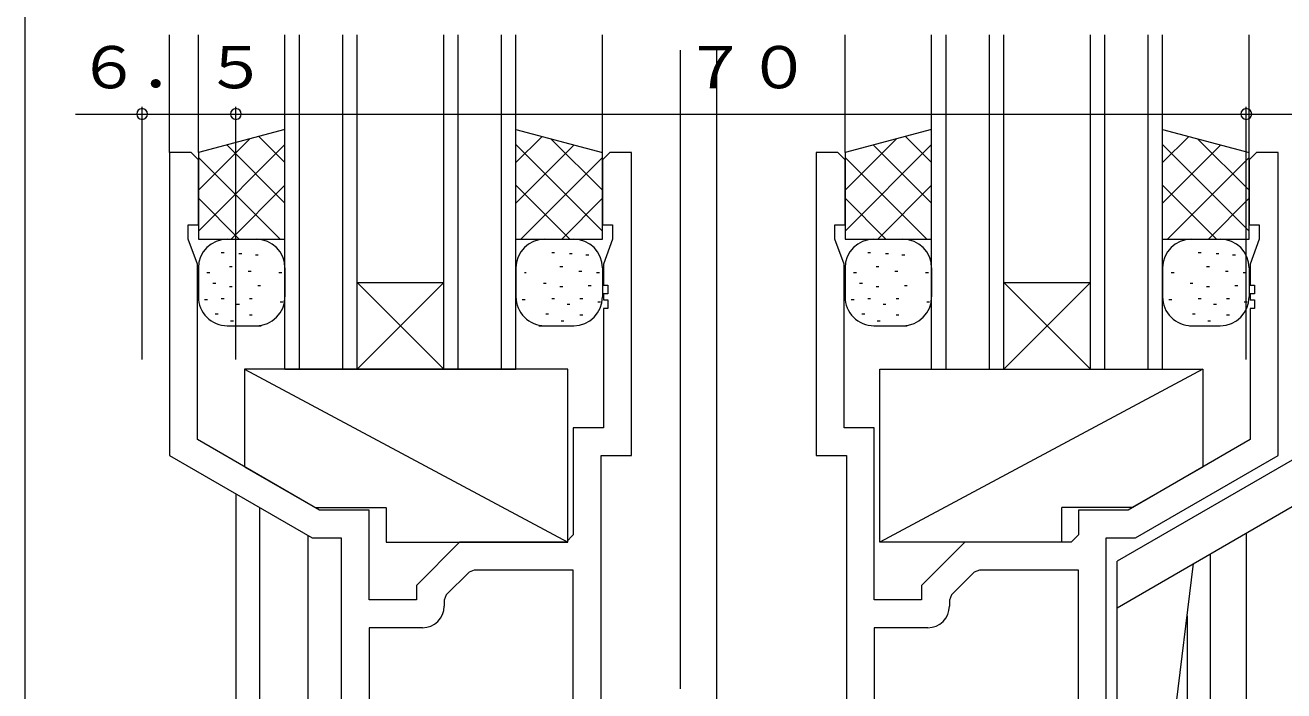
# Model space of a CAD drawing. Units: millimetres on the paper. Extents: x -297 to 270, y -210 to 193.
# Drawn here: x -295 to -207.8, y -43.3 to 2.8 of the extents above; entities that cross this region are included whole.
import ezdxf
from ezdxf.enums import TextEntityAlignment as Align

# ---------------------------------------------------------------- set-up
doc = ezdxf.new("R2010")
doc.units = ezdxf.units.MM
for name, color, linetype, lineweight in [('0-1_YKK_ZWAK', 7, 'Continuous', 9), ('0-3_YKK_11', 7, 'Continuous', 9), ('0-4_YKK_12', 2, 'Continuous', 9), ('0-6_YKK_13', 4, 'Continuous', 9), ('0-7_YKK_D', 6, 'Continuous', 9)]:
    doc.layers.add(name, color=color, linetype=linetype, lineweight=lineweight)
doc.styles.add('ＭＳ ゴシック', font='')
doc.styles.get('ＭＳ ゴシック').set_extended_font_data('MS Gothic')

msp = doc.modelspace()

# ---------------------------------------------------------------- linework, layer by layer
at = {"layer": '0-1_YKK_ZWAK'}
msp.add_line((-295, -184), (-295, 191), dxfattribs=at)
at = {"layer": '0-3_YKK_11'}
for p, q in [((-284.999, -6), (-284.999, -27)), ((-283.499, -6), (-284.999, -6)), ((-282.999, -6.5), (-283.499, -6)), ((-254.499, -6), (-254.999, -6.5)), ((-252.999, -6), (-254.499, -6)), ((-252.999, -27), (-252.999, -6)), ((-240.2, -6), (-240.2, -27)), ((-238.7, -6), (-240.2, -6)), ((-238.2, -6.5), (-238.7, -6)), ((-209.7, -6), (-210.2, -6.5)), ((-208.2, -6), (-209.7, -6)), ((-208.2, -27), (-208.2, -6)), ((-282.999, -11), (-282.999, -6.5)), ((-254.999, -6.5), (-254.999, -11)), ((-238.2, -11), (-238.2, -6.5)), ((-210.2, -6.5), (-210.2, -11)), ((-283.699, -11), (-282.999, -11)), ((-283.699, -12), (-283.699, -11)), ((-254.999, -11), (-254.299, -11)), ((-254.299, -11), (-254.299, -12)), ((-238.9, -11), (-238.2, -11)), ((-238.9, -12), (-238.9, -11)), ((-210.2, -11), (-209.5, -11)), ((-209.5, -11), (-209.5, -12)), ((-283.069, -13.731), (-283.699, -12)), ((-254.299, -12), (-254.929, -13.731)), ((-238.27, -13.731), (-238.9, -12)), ((-209.5, -12), (-210.13, -13.731)), ((-283.069, -25.886), (-283.069, -13.731)), ((-254.929, -13.731), (-254.929, -15.2)), ((-238.27, -25.07), (-238.27, -13.731)), ((-210.13, -13.731), (-210.13, -15.2)), ((-254.929, -15.2), (-254.629, -15.2)), ((-254.629, -15.2), (-254.629, -15.8)), ((-210.13, -15.2), (-209.83, -15.2)), ((-209.83, -15.2), (-209.83, -15.8)), ((-254.929, -15.8), (-254.929, -16.2)), ((-254.629, -15.8), (-254.929, -15.8)), ((-254.929, -16.2), (-254.629, -16.2)), ((-254.629, -16.2), (-254.629, -16.8)), ((-210.13, -15.8), (-210.13, -16.2)), ((-209.83, -15.8), (-210.13, -15.8)), ((-210.13, -16.2), (-209.83, -16.2)), ((-209.83, -16.2), (-209.83, -16.8)), ((-254.929, -16.8), (-254.929, -25.07)), ((-254.629, -16.8), (-254.929, -16.8)), ((-210.13, -16.8), (-210.13, -25.886)), ((-209.83, -16.8), (-210.13, -16.8)), ((-257.029, -25.07), (-257.029, -32.5)), ((-254.929, -25.07), (-257.029, -25.07)), ((-236.17, -25.07), (-238.27, -25.07)), ((-236.17, -37), (-236.17, -25.07)), ((-274.609, -30.77), (-283.069, -25.886)), ((-210.13, -25.886), (-218.59, -30.77)), ((-284.999, -27), (-275.127, -32.7)), ((-255.099, -27), (-252.999, -27)), ((-255.099, -99), (-255.099, -27)), ((-240.2, -27), (-238.1, -27)), ((-238.1, -27), (-238.1, -110.2)), ((-218.073, -32.7), (-208.2, -27)), ((-271.169, -30.77), (-274.609, -30.77)), ((-271.169, -37), (-271.169, -30.77)), ((-222.03, -30.77), (-222.03, -32.5)), ((-218.59, -30.77), (-222.03, -30.77)), ((-275.127, -32.7), (-273.099, -32.7)), ((-273.099, -32.7), (-273.099, -110.2)), ((-264.899, -33), (-267.899, -36)), ((-257.529, -33), (-264.899, -33)), ((-257.029, -32.5), (-257.529, -33)), ((-229.9, -33), (-232.9, -36)), ((-222.53, -33), (-229.9, -33)), ((-222.03, -32.5), (-222.53, -33)), ((-220.1, -32.7), (-218.073, -32.7)), ((-220.1, -99), (-220.1, -32.7)), ((-264.246, -35.076), (-265.823, -36.653)), ((-263.893, -34.93), (-264.246, -35.076)), ((-257.029, -34.93), (-263.893, -34.93)), ((-257.029, -51.67), (-257.029, -34.93)), ((-229.247, -35.076), (-230.824, -36.653)), ((-228.893, -34.93), (-229.247, -35.076)), ((-222.03, -34.93), (-228.893, -34.93)), ((-222.03, -51.67), (-222.03, -34.93)), ((-267.899, -36), (-267.899, -37)), ((-232.9, -36), (-232.9, -37)), ((-267.899, -37), (-271.169, -37)), ((-265.823, -36.653), (-265.969, -37.006)), ((-265.969, -37.006), (-265.969, -37.43)), ((-232.9, -37), (-236.17, -37)), ((-230.824, -36.653), (-230.97, -37.006)), ((-230.97, -37.006), (-230.97, -37.43)), ((-271.169, -38.93), (-271.169, -55.67)), ((-267.469, -38.93), (-271.169, -38.93)), ((-236.17, -38.93), (-236.17, -55.67)), ((-232.47, -38.93), (-236.17, -38.93))]:
    msp.add_line(p, q, dxfattribs=at)
for centre in [(-267.469, -37.43), (-232.47, -37.43)]:
    msp.add_arc(centre, 1.5, 270, 0, dxfattribs=at)
at = {"layer": '0-4_YKK_12'}
for p, q in [((-285, -6), (-285, 2.152)), ((-283, -6), (-283, 2.152)), ((-277, -21), (-277, 2.152)), ((-276, -21), (-276, 2.152)), ((-273, -21), (-273, 2.152)), ((-272, -21), (-272, 2.152)), ((-266, -21), (-266, 2.152)), ((-265, -21), (-265, 2.152)), ((-262, -21), (-262, 2.152)), ((-261, -21), (-261, 2.152)), ((-255, -6), (-255, 2.152)), ((-238.2, -6), (-238.2, 2.152)), ((-232.2, -21), (-232.2, 2.152)), ((-231.2, -21), (-231.2, 2.152)), ((-228.2, -21), (-228.2, 2.152)), ((-227.2, -21), (-227.2, 2.152)), ((-221.2, -21), (-221.2, 2.152)), ((-220.2, -21), (-220.2, 2.152)), ((-217.2, -21), (-217.2, 2.152)), ((-216.2, -21), (-216.2, 2.152)), ((-210.2, -6.5), (-210.2, 2.152)), ((-249.6, -43.17), (-249.6, 1.089)), ((-247.1, 1.089), (-247.1, -99)), ((-272, -15), (-266, -15)), ((-266, -21), (-272, -15)), ((-272, -21), (-266, -15)), ((-227.2, -15), (-221.2, -15)), ((-221.2, -21), (-227.2, -15)), ((-227.2, -21), (-221.2, -15)), ((-277, -21), (-261, -21)), ((-232.2, -21), (-216.2, -21)), ((-280.4, -29.656), (-280.4, -104)), ((-278.77, -30.597), (-278.77, -104)), ((-275.4, -99), (-275.4, -32.542)), ((-210.4, -32.371), (-210.4, -164)), ((-212.9, -33.815), (-212.9, -104)), ((-214.5, -38.097), (-214.5, -104))]:
    msp.add_line(p, q, dxfattribs=at)
at = {"layer": '0-6_YKK_13'}
for p, q in [((-277, -4.392), (-283, -6)), ((-283, -8.615), (-279.428, -5.043)), ((-278.809, -4.877), (-277, -6.686)), ((-261, -4.392), (-255, -6)), ((-261, -6.686), (-259.191, -4.877)), ((-258.572, -5.043), (-255, -8.615)), ((-232.2, -4.392), (-238.2, -6)), ((-238.2, -8.615), (-234.628, -5.043)), ((-234.009, -4.877), (-232.2, -6.686)), ((-216.2, -4.392), (-210.2, -6)), ((-216.2, -6.686), (-214.391, -4.877)), ((-213.772, -5.043), (-210.2, -8.615)), ((-283, -11.443), (-277, -5.443)), ((-283, -6), (-283, -12)), ((-281.04, -5.475), (-277, -9.515)), ((-261, -5.443), (-255, -11.443)), ((-261, -9.515), (-256.96, -5.475)), ((-255, -12), (-255, -6)), ((-238.2, -11.443), (-232.2, -5.443)), ((-238.2, -6), (-238.2, -12)), ((-236.24, -5.475), (-232.2, -9.515)), ((-216.2, -5.443), (-210.2, -11.443)), ((-216.2, -9.514), (-212.16, -5.475)), ((-210.2, -12), (-210.2, -6)), ((-283, -6.343), (-277.343, -12)), ((-260.657, -12), (-255, -6.343)), ((-238.2, -6.343), (-232.543, -12)), ((-215.857, -12), (-210.2, -6.343)), ((-280.728, -12), (-277, -8.271)), ((-261, -8.271), (-257.271, -12)), ((-235.928, -12), (-232.2, -8.271)), ((-216.2, -8.272), (-212.472, -12)), ((-283, -9.171), (-280.171, -12)), ((-257.828, -12), (-255, -9.171)), ((-238.2, -9.171), (-235.372, -12)), ((-213.028, -12), (-210.2, -9.171)), ((-283, -12), (-277, -12)), ((-281, -12), (-279.9, -12)), ((-261, -12), (-255, -12)), ((-258.1, -12), (-257, -12)), ((-238.2, -12), (-232.2, -12)), ((-236.2, -12), (-235.1, -12)), ((-216.2, -12), (-210.2, -12)), ((-213.3, -12), (-212.2, -12)), ((-281.424, -12.918), (-281.224, -12.918)), ((-280.199, -12.999), (-279.999, -12.999)), ((-258.524, -12.918), (-258.324, -12.918)), ((-257.299, -12.999), (-257.099, -12.999)), ((-236.625, -12.918), (-236.425, -12.918)), ((-235.399, -12.999), (-235.199, -12.999)), ((-213.725, -12.918), (-213.525, -12.918)), ((-212.499, -12.999), (-212.299, -12.999)), ((-280.852, -13.898), (-280.652, -13.898)), ((-279.054, -13.081), (-278.854, -13.081)), ((-257.952, -13.898), (-257.752, -13.898)), ((-256.154, -13.081), (-255.954, -13.081)), ((-236.053, -13.898), (-235.853, -13.898)), ((-234.255, -13.081), (-234.055, -13.081)), ((-213.153, -13.898), (-212.953, -13.898)), ((-211.355, -13.081), (-211.155, -13.081)), ((-283, -14), (-283, -16)), ((-282.405, -14.307), (-282.205, -14.307)), ((-279.545, -14.225), (-279.345, -14.225)), ((-277.419, -14.307), (-277.219, -14.307)), ((-277, -14), (-277, -16)), ((-261, -14), (-261, -16)), ((-260.405, -14.307), (-260.285, -14.307)), ((-256.645, -14.225), (-256.445, -14.225)), ((-255.419, -14.307), (-255.219, -14.307)), ((-255, -14), (-255, -16)), ((-238.2, -14), (-238.2, -16)), ((-237.605, -14.307), (-237.405, -14.307)), ((-234.745, -14.225), (-234.545, -14.225)), ((-232.619, -14.307), (-232.419, -14.307)), ((-232.2, -14), (-232.2, -16)), ((-216.2, -14), (-216.2, -16)), ((-215.605, -14.307), (-215.405, -14.307)), ((-211.845, -14.225), (-211.645, -14.225)), ((-210.619, -14.307), (-210.419, -14.307)), ((-210.2, -14), (-210.2, -16)), ((-281.996, -15.042), (-281.796, -15.042)), ((-280.852, -15.288), (-280.652, -15.288)), ((-278.891, -15.206), (-278.691, -15.206)), ((-259.096, -15.042), (-258.896, -15.042)), ((-257.952, -15.288), (-257.752, -15.288)), ((-255.991, -15.206), (-255.791, -15.206)), ((-237.197, -15.042), (-236.997, -15.042)), ((-236.053, -15.288), (-235.853, -15.288)), ((-234.091, -15.206), (-233.891, -15.206)), ((-214.297, -15.042), (-214.097, -15.042)), ((-213.153, -15.288), (-212.953, -15.288)), ((-211.191, -15.206), (-210.991, -15.206)), ((-282.569, -16.187), (-282.369, -16.187)), ((-281.424, -16.105), (-281.224, -16.105)), ((-280.362, -16.513), (-280.162, -16.513)), ((-279.463, -16.105), (-279.263, -16.105)), ((-277.337, -16.35), (-277.137, -16.35)), ((-260.569, -16.187), (-260.369, -16.187)), ((-258.524, -16.105), (-258.324, -16.105)), ((-257.462, -16.513), (-257.262, -16.513)), ((-256.563, -16.105), (-256.363, -16.105)), ((-255.337, -16.35), (-255.137, -16.35)), ((-237.769, -16.187), (-237.569, -16.187)), ((-236.625, -16.105), (-236.425, -16.105)), ((-235.562, -16.513), (-235.362, -16.513)), ((-234.663, -16.105), (-234.463, -16.105)), ((-232.537, -16.35), (-232.337, -16.35)), ((-215.769, -16.187), (-215.569, -16.187)), ((-213.725, -16.105), (-213.525, -16.105)), ((-212.662, -16.513), (-212.462, -16.513)), ((-211.763, -16.105), (-211.563, -16.105)), ((-210.537, -16.35), (-210.337, -16.35)), ((-281.833, -17.167), (-281.633, -17.167)), ((-279.463, -17.249), (-279.263, -17.249)), ((-258.933, -17.167), (-258.733, -17.167)), ((-256.563, -17.249), (-256.363, -17.249)), ((-237.033, -17.167), (-236.833, -17.167)), ((-234.663, -17.249), (-234.463, -17.249)), ((-214.133, -17.167), (-213.933, -17.167)), ((-211.763, -17.249), (-211.563, -17.249)), ((-281, -18), (-278.642, -18)), ((-280.771, -17.658), (-280.571, -17.658)), ((-259.402, -18), (-257, -18)), ((-257.871, -17.658), (-257.671, -17.658)), ((-236.2, -18), (-233.889, -18)), ((-235.971, -17.658), (-235.771, -17.658)), ((-214.333, -18), (-212.2, -18)), ((-213.071, -17.658), (-212.871, -17.658)), ((-279.8, -21), (-279.8, -27.768)), ((-257.4, -21), (-279.8, -21)), ((-235.8, -33), (-235.8, -21)), ((-213.4, -21), (-235.8, -33)), ((-235.8, -21), (-213.4, -21)), ((-213.4, -21), (-213.4, -27.768)), ((-202.082, -24.336), (-219.35, -34.305)), ((-279.81, -27.768), (-274.905, -30.6)), ((-213.39, -27.768), (-218.296, -30.6)), ((-219.35, -37.539), (-206.343, -30.029)), ((-274.905, -30.6), (-270.01, -30.6)), ((-270, -30.6), (-270, -33)), ((-223.2, -30.6), (-223.2, -33)), ((-218.296, -30.6), (-223.19, -30.6)), ((-270, -33), (-257.4, -33)), ((-223.2, -33), (-235.8, -33)), ((-219.35, -99), (-219.35, -34.305)), ((-216.55, -54.793), (-214.056, -34.482))]:
    msp.add_line(p, q, dxfattribs=at)
msp.add_lwpolyline([(-279.8, -21), (-257.4, -33), (-257.4, -21)], dxfattribs=at)
for centre, start, end in [((-281, -14), 90, 180), ((-279, -14), 0, 90), ((-259, -14), 90, 180), ((-257, -14), 0, 90), ((-236.2, -14), 90, 180), ((-234.2, -14), 0, 90), ((-214.2, -14), 90, 180), ((-212.2, -14), 0, 90), ((-281, -16), 179.99998, 270), ((-279, -16), 270, 359.99998), ((-259, -16), 179.99998, 270), ((-257, -16), 270, 359.99998), ((-236.2, -16), 179.99998, 270), ((-234.2, -16), 270, 359.99998), ((-214.2, -16), 179.99998, 270), ((-212.2, -16), 270, 359.99998)]:
    msp.add_arc(centre, 2, start, end, dxfattribs=at)
at = {"layer": '0-7_YKK_D'}
for p, q in [((-291.507, -3.33), (-280.4, -3.33)), ((-286.9, -20.33), (-286.9, -2.83)), ((-280.4, -20.33), (-280.4, -2.83)), ((-280.4, -3.33), (-210.4, -3.33)), ((-210.4, -20.33), (-210.4, -2.83)), ((-210.4, -3.33), (-187.8, -3.33))]:
    msp.add_line(p, q, dxfattribs=at)
for centre, start, end in [((-286.9, -3.33), 0, 180), ((-286.9, -3.33), 180, 0), ((-280.4, -3.33), 0, 180), ((-280.4, -3.33), 0, 180), ((-280.4, -3.33), 180, 0), ((-280.4, -3.33), 180, 0), ((-210.4, -3.33), 0, 180), ((-210.4, -3.33), 0, 180), ((-210.4, -3.33), 180, 0), ((-210.4, -3.33), 180, 0)]:
    msp.add_arc(centre, 0.375, start, end, dxfattribs=at)

# ---------------------------------------------------------------- texts
at = {"layer": '0-7_YKK_D', "color": 7, "style": 'ＭＳ ゴシック', "width": 1.1}
for s, p in [('６．５', (-291.405, -2.43)), ('７０', (-249.382, -2.43))]:
    msp.add_text(s, height=2.933, dxfattribs=at).set_placement(p, align=Align.BOTTOM_LEFT)

doc.saveas('drawing.dxf')
